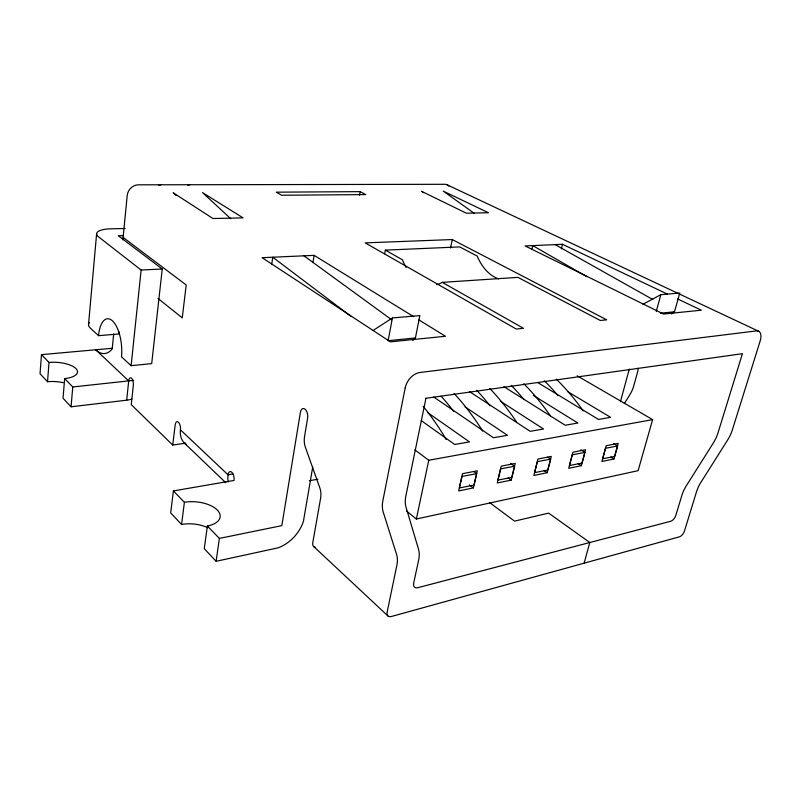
<?xml version="1.0" encoding="UTF-8"?>
<svg xmlns="http://www.w3.org/2000/svg" width="801" height="801" viewBox="0 0 801 801"><rect width="100%" height="100%" fill="white"/><g stroke="black" fill="none" stroke-linecap="round" stroke-linejoin="round"><path stroke-width="1.2" d="M112.37 348.265L41.472 354.643L40.05 373.757L47.529 381.727A20.776 8.431 3.8 0 1 63.189 382.678M47.529 381.727L49.021 362.442L41.472 354.643M49.021 362.442A20.906 8.19 4.1 0 1 75.985 368.62A20.906 8.19 4.1 0 1 64.661 378.593L63.029 398.237L71.069 406.798L126.688 400.18A21.076 17.001 -42.8 0 0 131.865 399.028M71.069 406.798L72.761 386.973L64.661 378.593M88.531 324.485L96.621 233.702M113.672 333.997L112.22 348.916A48.641 20.165 85.2 0 1 95.76 349.767L128.701 380.896L126.688 400.18M122.873 239.879L127.219 195.494A10.954 9.702 -55.5 0 1 138.403 184.821L444.905 184.3A9.211 6.658 -64.7 0 1 448.79 186.122M123.234 235.614L118.288 235.754L162.243 269.006L151.699 363.614L131.124 365.687L141.126 270.027L97.922 236.355A24.461 7.189 6.7 0 1 109.196 228.876L125.136 228.475M185.752 443.133L172.736 445.046L175.189 424.85A5.707 2.613 82.6 0 1 178.443 422.217A5.707 2.613 82.6 0 1 180.435 429.807A22.879 17.442 -45.9 0 0 186.403 444.755M228.275 481.862A24.25 17.592 -47 0 1 228.035 474.793A6.108 2.974 81.1 0 1 231.799 472.26A6.108 2.974 81.1 0 1 234.022 480.45L173.396 490.923L170.673 512.9L181.557 524.485A24.491 12.676 5.7 0 1 207.599 527.679M181.557 524.485L184.4 502.287L173.396 490.923M184.4 502.287A24.691 12.355 6 0 1 217.361 510.117A24.691 12.355 6 0 1 207.379 526.017L204.265 548.675L216.12 561.301L278.197 547.814A31.579 21.837 -47 0 0 303.439 521.221L312.72 467.083M216.12 561.301L219.374 538.412L207.379 526.017M271.679 264.6L272.761 257.221L351.339 316.645M312.951 262.578L314.112 255.369L262.107 257.692L390.437 341.847L445.436 336.25L418.963 319.939M359.519 195.204L360.13 191.649L276.255 192.17L281.672 195.254L365.767 194.583L360.13 191.649M384.68 253.757L385.341 250.132L459.684 246.908L477.216 256.08A49.692 33.912 89.2 0 0 498.552 278.888M392.42 317.947L388.115 340.695L415.419 337.942L419.844 315.574L392.42 317.947L373.246 330.382M450.552 247.98L452.275 239.549L365.186 242.883L516.275 329.041L523.474 328.31L442.292 282.363A52.265 33.071 88.5 0 1 436.725 284.645M577.161 375.809L652.635 419.624L638.107 470.668L416.36 519.018L428.765 460.255L414.768 449.812M473.371 487.889L477.286 470.808L462.537 473.671L458.683 490.913L473.371 487.889L469.366 484.915M531.954 249.121L532.755 245.617L586.853 276.675M476.675 473.661L474.022 485.056L459.343 487.969L461.967 476.465L476.675 473.661L473.721 471.509M561.371 248.871L562.472 244.285L667.473 294.127M511.198 480.119L515.223 463.429L501.226 466.152L497.241 482.983L511.198 480.119L508.144 477.957M514.592 466.212L511.859 477.346L497.922 480.109L500.625 468.875L514.592 466.212L510.607 463.449M547.143 472.73L551.268 456.41L537.962 459.003L533.867 475.464L547.143 472.73L544.049 470.628M550.627 459.133L547.824 470.027L534.567 472.65L537.351 461.666L550.627 459.133L547.614 457.131M581.346 465.701L585.571 449.741L572.905 452.205L568.72 468.295L581.346 465.701L578.212 463.649M584.91 452.405L582.047 463.058L569.431 465.551L572.264 454.808L584.91 452.405L580.875 449.822M620.455 401.641L629.316 369.041M584.129 563.183L589.806 542.517L548.665 513.121L514.532 521.121L489.631 502.597M613.946 459.003L618.242 443.384L606.177 445.726L601.901 461.476L613.946 459.003L610.783 457.011M656.279 311.319L660.865 294.678L679.779 293.036L674.492 311.799L671.508 313.922M617.561 445.987L614.657 456.41L602.632 458.783L605.516 448.28L617.561 445.987L613.516 443.484M624.329 403.604L629.596 395.183A22.168 12.946 -59.1 0 0 633.811 385.722L637.866 370.953A5.417 4.135 81 0 0 638.017 368.19M412.825 340.395L415.419 337.942M642.983 304.24L660.865 294.678M219.374 538.412L281.832 525.636L300.405 412.335A6.758 3.665 82.2 0 1 305.021 409.141A6.758 3.665 82.2 0 1 307.624 418.102L304.6 436.235A26.994 19.184 -51.4 0 0 305.331 447.088L319.939 488.23A26.813 18.583 -48.3 0 1 320.57 498.442L312.74 542.918A6.428 4.295 -48.1 0 0 315.113 547.243M428.765 460.255L652.635 419.624M309.366 480.75L317.917 479.198M232.971 473.962L228.035 474.793L180.435 429.807M72.761 386.973L133.577 380.365M660.334 313.221L674.492 311.799M89.332 322.563A23.75 8.561 5.6 0 0 89.742 327.569L98.533 335.659L118.548 334.007A27.104 11.725 84.4 0 1 118.868 331.494M442.292 282.363L517.897 277.366L600.319 320.48L606.707 319.829L452.275 239.549M141.126 270.027L162.243 269.006M562.472 244.285L525.126 245.957L663.568 314.042L701.346 310.197L677.636 298.943M446.658 184.6L758.917 331.394M555.163 244.615L652.735 299.484M385.341 250.132L402.452 259.814A52.265 33.071 88.5 0 0 406.077 267.444M567.909 391.769L610.592 417.331L598.507 419.434L537.821 382.628M314.112 255.369L413.666 316.685M533.356 395.414L577.871 423.028L565.196 425.231L503.909 386.693M500.455 401.251L543.539 429.006L530.212 431.328L469.496 391.629M465.091 406.878L507.444 435.293L493.436 437.736L433.792 397.076M427.674 412.605L469.476 441.902L454.728 444.475L421.256 420.615M474.402 213.446L443.263 191.139L488.45 212.726L466.362 213.196L421.456 191.269L423.459 192.731M303.959 255.829L391.719 319.799M123.114 237.426L186.202 284.976L182.258 317.847L157.987 298.433M406.648 511.118L416.36 519.018M131.124 365.687L121.502 356.825A27.404 11.484 84.4 0 0 112.48 320.871A27.404 11.484 84.4 0 0 98.533 335.659M230.708 218.673L202.553 192.62L243.083 217.882L212.956 218.513L173.226 192.801L175.9 195.364M313.612 546.442L387.864 615.879M184.631 443.313L225.802 482.733M172.736 445.046L131.274 404.645L133.326 385.271A5.357 2.313 83.6 0 0 131.524 378.212A5.357 2.313 83.6 0 0 128.701 380.896M482.562 431.058L480.7 427.954A226.413 129.672 76.7 0 0 454.117 393.501M446.127 439.529L443.033 434.202A231.609 127.209 77.1 0 0 423.128 406.307M489.791 388.495A221.446 131.795 76.3 0 1 516.535 421.997M476.645 390.267A223.409 131.114 76.5 0 1 490.102 405.817M441.161 396.285A228.465 128.861 76.9 0 1 453.676 411.354M523.814 383.719A216.701 133.617 75.9 0 1 550.677 416.33M511.268 385.411A218.583 133.046 76.1 0 1 524.044 399.609M556.294 379.163A212.165 135.179 75.5 0 1 583.248 410.923M544.32 380.775A213.967 134.698 75.6 0 1 557.917 395.494M158.888 185.442A44.305 20.305 87 0 1 160.831 184.781M187.905 185.381A43.584 20.806 87.1 0 1 189.897 184.731M405.216 387.834L382.888 500.615A29.297 19.094 -52 0 0 383.218 512.029L396.625 554.582A29.076 18.443 -49.3 0 1 396.865 565.276L387.113 612.244A6.949 4.245 -49.1 0 0 391.359 616.5L679.368 536.84A5.607 2.864 -56.4 0 0 684.455 531.023L696.47 491.904A22.718 11.544 -57.7 0 1 701.035 482.132L727.628 440.029A23.449 12.205 -58.9 0 0 732.274 430.117L760.199 340.876A11.965 6.278 -61.3 0 0 756.424 330.903L419.844 372.505A15.109 10.373 -55.7 0 0 405.216 387.834M425.952 398.267L405.847 495.989A28.846 18.573 -52.7 0 0 406.037 507.263L418.563 549.366A28.616 17.962 -50.1 0 1 418.673 559.929L413.646 583.338A6.889 4.215 -50.4 0 0 417.721 587.724L670.637 521.291A5.717 2.964 -56.6 0 0 675.824 515.383L681.841 495.489A22.979 11.815 -57.4 0 1 686.427 485.606L713.301 443.023A23.71 12.506 -58.7 0 0 717.966 433.001L742.427 353.692L425.952 398.267"/></g></svg>
